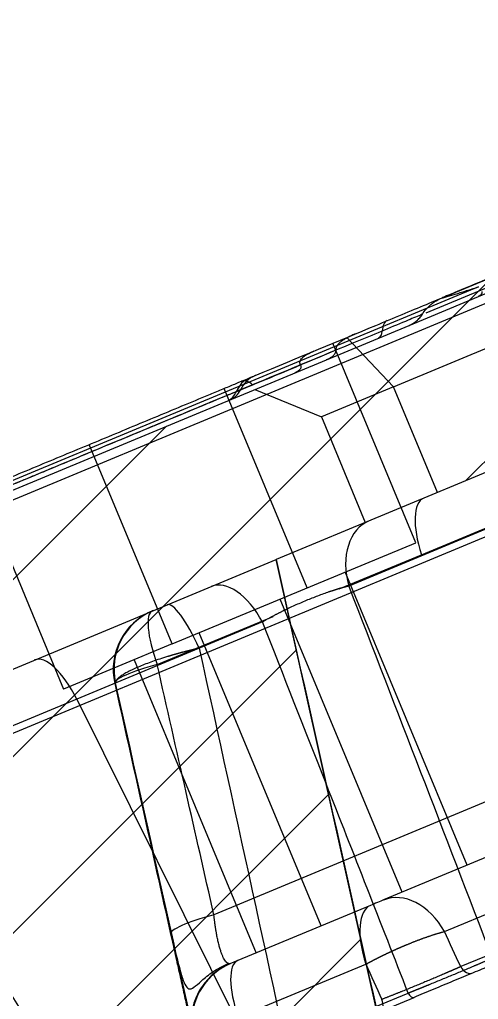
# Model space of a CAD drawing. Header units: millimetres. Extents: x 18 to 755, y 19 to 576.
# Drawn here: x 246.67 to 264.72, y 83.74 to 122.3 of the extents above; entities that cross this region are included whole.
import ezdxf

# ---------------------------------------------------------------- set-up
doc = ezdxf.new("R2010")
doc.units = ezdxf.units.MM
doc.layers.add('1', color=7, linetype='Continuous', true_color=0xffffff)

msp = doc.modelspace()

# ---------------------------------------------------------------- hatches: boundary and pattern name
at = {"layer": '1', "lineweight": -3}
h = msp.add_hatch(dxfattribs=at)
h.set_pattern_fill('ANSI31', scale=1.55, style=0)
edge = h.paths.add_edge_path(flags=0)
edge.add_line((123.581, 20.754), (119.659, 19.122))
edge.add_line((119.659, 19.122), (118.507, 21.892))
edge.add_line((118.507, 21.892), (111.247, 18.873))
edge.add_spline(control_points=[(111.247, 18.873), (110.93, 19.433), (110.613, 19.993), (110.297, 20.553)], knot_values=[0, 0, 0, 0, 1, 1, 1, 1], degree=3, periodic=0)
edge.add_spline(control_points=[(110.297, 20.553), (110.763, 21.685), (111.229, 22.818), (111.694, 23.95)], knot_values=[0, 0, 0, 0, 1, 1, 1, 1], degree=3, periodic=0)
edge.add_ellipse((358.348, 131.388), major_axis=(-2903.319, -1207.465), ratio=0.00143112, start_angle=0.954876, end_angle=0.989415)
edge.add_spline(control_points=[(120.306, 27.531), (120.582, 27.416), (120.858, 27.302), (121.417, 27.07), (121.701, 26.953), (122.165, 26.76), (122.347, 26.685), (122.528, 26.61)], knot_values=[0, 0, 0, 0, 0.372538, 0.372538, 0.755075, 0.755075, 1, 1, 1, 1], degree=3, periodic=0)
edge.add_spline(control_points=[(122.528, 26.61), (122.939, 24.772), (123.349, 22.934), (123.759, 21.096)], knot_values=[0, 0, 0, 0, 1, 1, 1, 1], degree=3, periodic=0)
edge.add_spline(control_points=[(123.759, 21.096), (123.763, 21.079), (123.765, 21.061), (123.767, 21.026), (123.766, 21.009), (123.761, 20.975), (123.758, 20.957), (123.747, 20.924), (123.741, 20.908), (123.724, 20.877), (123.715, 20.862), (123.694, 20.834), (123.682, 20.822), (123.663, 20.804), (123.656, 20.798), (123.642, 20.788), (123.635, 20.783), (123.613, 20.768), (123.598, 20.76), (123.581, 20.754)], knot_values=[0, 0, 0, 0, 0.125, 0.125, 0.25, 0.25, 0.375, 0.375, 0.5, 0.5, 0.625, 0.625, 0.75, 0.75, 0.8125, 0.8125, 0.875, 0.875, 1, 1, 1, 1], degree=3, periodic=0)
edge = h.paths.add_edge_path(flags=0)
edge.add_spline(control_points=[(300.574, 126.854), (300.649, 126.885), (300.802, 126.935), (300.96, 126.96), (301.061, 126.967), (301.082, 126.968), (301.122, 126.969), (301.142, 126.969), (301.203, 126.969), (301.243, 126.967), (301.362, 126.956), (301.442, 126.943), (301.52, 126.923)], knot_values=[0, 0, 0, 0, 0.25, 0.5, 0.5, 0.5625, 0.5625, 0.625, 0.625, 0.75, 0.75, 1, 1, 1, 1], degree=3, periodic=0)
edge.add_spline(control_points=[(301.52, 126.923), (301.572, 126.91), (301.625, 126.901), (301.705, 126.894), (301.731, 126.892), (301.772, 126.892), (301.785, 126.892), (301.812, 126.893), (301.826, 126.894), (301.893, 126.898), (301.946, 126.907), (302.024, 126.925), (302.049, 126.932), (302.1, 126.949), (302.126, 126.958), (302.151, 126.969)], knot_values=[0, 0, 0, 0, 0.25, 0.25, 0.375, 0.375, 0.4375, 0.4375, 0.5, 0.5, 0.75, 0.75, 0.875, 0.875, 1, 1, 1, 1], degree=3, periodic=0)
edge.add_line((302.151, 126.969), (314.312, 132.027))
edge.add_spline(control_points=[(314.312, 132.027), (314.325, 132.032), (314.337, 132.037), (314.362, 132.049), (314.398, 132.066), (314.433, 132.086), (314.501, 132.128), (314.544, 132.16), (314.605, 132.213), (314.625, 132.231), (314.662, 132.27), (314.68, 132.29), (314.731, 132.351), (314.762, 132.395), (314.79, 132.442)], knot_values=[0, 0, 0, 0, 0.0625, 0.0625, 0.125, 0.25, 0.25, 0.5, 0.5, 0.625, 0.625, 0.75, 0.75, 1, 1, 1, 1], degree=3, periodic=0)
edge.add_spline(control_points=[(314.79, 132.442), (314.831, 132.511), (314.877, 132.577), (314.954, 132.67), (314.994, 132.714), (315.038, 132.757), (315.067, 132.785), (315.082, 132.798), (315.158, 132.864), (315.223, 132.912), (315.325, 132.975), (315.377, 133.005), (315.432, 133.031), (315.468, 133.048), (315.487, 133.057), (315.505, 133.064)], knot_values=[0, 0, 0, 0, 0.25, 0.25, 0.375, 0.4375, 0.4375, 0.5, 0.5, 0.75, 0.75, 0.875, 0.9375, 0.9375, 1, 1, 1, 1], degree=3, periodic=0)
edge.add_line((315.505, 133.064), (355.591, 149.736))
edge.add_line((355.591, 149.736), (359.047, 141.426))
edge.add_spline(control_points=[(359.047, 141.426), (358.238, 139.465), (357.429, 137.504), (356.62, 135.543)], knot_values=[0, 0, 0, 0, 1, 1, 1, 1], degree=3, periodic=0)
edge.add_ellipse((358.348, 131.388), major_axis=(2903.319, 1207.465), ratio=0.00143112, start_angle=90, end_angle=158.464753)
edge.add_spline(control_points=[(346.091, 131.164), (345.823, 131.213), (345.554, 131.262), (345.084, 131.347), (344.883, 131.384), (344.488, 131.456), (344.293, 131.492), (344.099, 131.527)], knot_values=[0, 0, 0, 0, 0.404548, 0.404548, 0.707324, 0.707324, 1, 1, 1, 1], degree=3, periodic=0)
edge.add_spline(control_points=[(344.099, 131.527), (343.491, 132.478), (342.884, 133.428), (342.276, 134.379)], knot_values=[0, 0, 0, 0, 1, 1, 1, 1], degree=3, periodic=0)
edge.add_spline(control_points=[(342.276, 134.379), (342.197, 134.503), (342.108, 134.618), (341.961, 134.778), (341.91, 134.829), (341.83, 134.902), (341.802, 134.926), (341.746, 134.973), (341.717, 134.996), (341.572, 135.108), (341.45, 135.185), (341.257, 135.285), (341.191, 135.316), (341.09, 135.358), (341.056, 135.371), (340.987, 135.396), (340.953, 135.407), (340.778, 135.462), (340.637, 135.493), (340.421, 135.521), (340.349, 135.528), (340.24, 135.532), (340.203, 135.533), (340.13, 135.533), (340.093, 135.532), (339.911, 135.524), (339.767, 135.505), (339.555, 135.457), (339.485, 135.439), (339.381, 135.406), (339.346, 135.394), (339.277, 135.369), (339.243, 135.355), (339.209, 135.341)], knot_values=[0, 0, 0, 0, 0.125, 0.125, 0.1875, 0.1875, 0.21875, 0.21875, 0.25, 0.25, 0.375, 0.375, 0.4375, 0.4375, 0.46875, 0.46875, 0.5, 0.5, 0.625, 0.625, 0.6875, 0.6875, 0.71875, 0.71875, 0.75, 0.75, 0.875, 0.875, 0.9375, 0.9375, 0.96875, 0.96875, 1, 1, 1, 1], degree=3, periodic=0)
edge.add_line((339.209, 135.341), (256.764, 101.053))
edge.add_spline(control_points=[(256.764, 101.053), (258.459, 93.455), (260.155, 85.857), (261.851, 78.259)], knot_values=[0, 0, 0, 0, 1, 1, 1, 1], degree=3, periodic=0)
edge.add_line((261.851, 78.259), (252.617, 74.419))
edge.add_spline(control_points=[(252.617, 74.419), (248.643, 77.459), (244.669, 80.499), (240.694, 83.539)], knot_values=[0, 0, 0, 0, 1, 1, 1, 1], degree=3, periodic=0)
edge.add_line((240.694, 83.539), (226.859, 77.785))
edge.add_spline(control_points=[(226.859, 77.785), (226.212, 72.823), (225.566, 67.861), (224.92, 62.899)], knot_values=[0, 0, 0, 0, 1, 1, 1, 1], degree=3, periodic=0)
edge.add_line((224.92, 62.899), (215.686, 59.059))
edge.add_spline(control_points=[(215.686, 59.059), (211.494, 65.619), (207.301, 72.179), (203.109, 78.738)], knot_values=[0, 0, 0, 0, 1, 1, 1, 1], degree=3, periodic=0)
edge.add_line((203.109, 78.738), (120.663, 44.45))
edge.add_spline(control_points=[(120.663, 44.45), (120.646, 44.443), (120.629, 44.436), (120.596, 44.421), (120.546, 44.398), (120.497, 44.374), (120.4, 44.323), (120.338, 44.287), (120.155, 44.17), (120.039, 44.081), (119.823, 43.882), (119.725, 43.775), (119.593, 43.602), (119.552, 43.543), (119.493, 43.451), (119.465, 43.404), (119.438, 43.356), (119.421, 43.324), (119.412, 43.308), (119.336, 43.161), (119.281, 43.027), (119.216, 42.82), (119.197, 42.75), (119.174, 42.643), (119.167, 42.607), (119.154, 42.535), (119.149, 42.499), (119.125, 42.317), (119.119, 42.173), (119.132, 41.884), (119.151, 41.74), (119.183, 41.597)], knot_values=[0, 0, 0, 0, 0.015625, 0.015625, 0.03125, 0.0625, 0.0625, 0.125, 0.125, 0.25, 0.25, 0.375, 0.375, 0.4375, 0.4375, 0.46875, 0.484375, 0.484375, 0.5, 0.5, 0.625, 0.625, 0.6875, 0.6875, 0.71875, 0.71875, 0.75, 0.75, 0.875, 0.875, 1, 1, 1, 1], degree=3, periodic=0)
edge.add_spline(control_points=[(119.183, 41.597), (119.43, 40.492), (119.677, 39.387), (119.923, 38.282)], knot_values=[0, 0, 0, 0, 1, 1, 1, 1], degree=3, periodic=0)
edge.add_spline(control_points=[(119.923, 38.282), (119.768, 38.056), (119.613, 37.83), (119.343, 37.435), (119.227, 37.267), (119, 36.935), (118.888, 36.772), (118.776, 36.609)], knot_values=[0, 0, 0, 0, 0.405183, 0.405183, 0.707594, 0.707594, 1, 1, 1, 1], degree=3, periodic=0)
edge.add_ellipse((358.348, 131.388), major_axis=(-2903.319, -1207.465), ratio=0.00143112, start_angle=359.002567, end_angle=359.045124)
edge.add_spline(control_points=[(108.25, 32.23), (107.27, 32.636), (106.289, 33.042), (104.327, 33.853), (103.346, 34.259), (102.365, 34.664)], knot_values=[0, 0, 0, 0, 0.5, 0.5, 1, 1, 1, 1], degree=3, periodic=0)
edge.add_line((102.365, 34.664), (98.905, 42.982))
edge.add_line((98.905, 42.982), (138.991, 59.654))
edge.add_spline(control_points=[(138.991, 59.654), (139.066, 59.685), (139.219, 59.734), (139.378, 59.759), (139.54, 59.77), (139.62, 59.77), (139.78, 59.756), (139.859, 59.742), (139.937, 59.722)], knot_values=[0, 0, 0, 0, 0.25, 0.5, 0.5, 0.75, 0.75, 1, 1, 1, 1], degree=3, periodic=0)
edge.add_spline(control_points=[(139.937, 59.722), (139.99, 59.709), (140.042, 59.7), (140.149, 59.69), (140.202, 59.69), (140.31, 59.698), (140.416, 59.714), (140.518, 59.747), (140.568, 59.768)], knot_values=[0, 0, 0, 0, 0.25, 0.25, 0.5, 0.5, 0.75, 1, 1, 1, 1], degree=3, periodic=0)
edge.add_line((140.568, 59.768), (152.73, 64.826))
edge.add_spline(control_points=[(152.73, 64.826), (152.78, 64.847), (152.875, 64.896), (152.961, 64.959), (153.012, 65.004), (153.023, 65.013), (153.042, 65.031), (153.071, 65.06), (153.098, 65.089), (153.149, 65.151), (153.18, 65.195), (153.207, 65.241)], knot_values=[0, 0, 0, 0, 0.25, 0.5, 0.5, 0.5625, 0.5625, 0.625, 0.75, 0.75, 1, 1, 1, 1], degree=3, periodic=0)
edge.add_spline(control_points=[(153.207, 65.241), (153.248, 65.311), (153.294, 65.376), (153.371, 65.469), (153.412, 65.513), (153.455, 65.556), (153.484, 65.583), (153.499, 65.597), (153.576, 65.664), (153.64, 65.711), (153.776, 65.796), (153.848, 65.832), (153.923, 65.864)], knot_values=[0, 0, 0, 0, 0.25, 0.25, 0.375, 0.4375, 0.4375, 0.5, 0.5, 0.75, 0.75, 1, 1, 1, 1], degree=3, periodic=0)
edge.add_spline(control_points=[(153.923, 65.864), (166.396, 71.051), (178.87, 76.239), (191.343, 81.426)], knot_values=[0, 0, 0, 0, 1, 1, 1, 1], degree=3, periodic=0)
edge.add_spline(control_points=[(191.343, 81.426), (191.422, 81.459), (191.504, 81.486), (191.671, 81.528), (191.755, 81.543), (191.862, 81.553), (191.884, 81.555), (191.926, 81.558), (191.948, 81.558), (192.012, 81.56), (192.054, 81.559), (192.182, 81.552), (192.266, 81.541), (192.35, 81.523)], knot_values=[0, 0, 0, 0, 0.25, 0.25, 0.5, 0.5, 0.5625, 0.5625, 0.625, 0.625, 0.75, 0.75, 1, 1, 1, 1], degree=3, periodic=0)
edge.add_spline(control_points=[(192.35, 81.523), (192.407, 81.51), (192.464, 81.503), (192.579, 81.496), (192.637, 81.497), (192.752, 81.508), (192.809, 81.518), (192.922, 81.546), (192.977, 81.564), (193.031, 81.587)], knot_values=[0, 0, 0, 0, 0.25, 0.25, 0.5, 0.5, 0.75, 0.75, 1, 1, 1, 1], degree=3, periodic=0)
edge.add_line((193.031, 81.587), (209.632, 88.491))
edge.add_spline(control_points=[(209.632, 88.491), (209.683, 88.512), (209.732, 88.537), (209.826, 88.595), (209.871, 88.627), (209.934, 88.681), (209.954, 88.7), (209.993, 88.739), (210.011, 88.759), (210.064, 88.821), (210.096, 88.865), (210.125, 88.912)], knot_values=[0, 0, 0, 0, 0.25, 0.25, 0.5, 0.5, 0.625, 0.625, 0.75, 0.75, 1, 1, 1, 1], degree=3, periodic=0)
edge.add_spline(control_points=[(210.125, 88.912), (210.168, 88.983), (210.216, 89.05), (210.322, 89.174), (210.38, 89.233), (210.506, 89.34), (210.573, 89.389), (210.714, 89.476), (210.788, 89.513), (210.865, 89.545)], knot_values=[0, 0, 0, 0, 0.25, 0.25, 0.5, 0.5, 0.75, 0.75, 1, 1, 1, 1], degree=3, periodic=0)
edge.add_line((210.865, 89.545), (243.717, 103.208))
edge.add_spline(control_points=[(243.717, 103.208), (243.793, 103.24), (243.871, 103.265), (243.99, 103.294), (244.03, 103.302), (244.111, 103.315), (244.152, 103.32), (244.276, 103.331), (244.358, 103.331), (244.523, 103.318), (244.604, 103.305), (244.685, 103.286)], knot_values=[0, 0, 0, 0, 0.25, 0.25, 0.375, 0.375, 0.5, 0.5, 0.75, 0.75, 1, 1, 1, 1], degree=3, periodic=0)
edge.add_spline(control_points=[(244.685, 103.286), (244.738, 103.273), (244.793, 103.264), (244.902, 103.256), (244.957, 103.256), (245.067, 103.265), (245.121, 103.273), (245.227, 103.299), (245.279, 103.316), (245.329, 103.337)], knot_values=[0, 0, 0, 0, 0.25, 0.25, 0.5, 0.5, 0.75, 0.75, 1, 1, 1, 1], degree=3, periodic=0)
edge.add_line((245.329, 103.337), (261.996, 110.268))
edge.add_spline(control_points=[(261.996, 110.268), (262.049, 110.291), (262.1, 110.317), (262.174, 110.361), (262.198, 110.377), (262.245, 110.41), (262.268, 110.428), (262.335, 110.483), (262.376, 110.523), (262.453, 110.61), (262.488, 110.656), (262.519, 110.705)], knot_values=[0, 0, 0, 0, 0.25, 0.25, 0.375, 0.375, 0.5, 0.5, 0.75, 0.75, 1, 1, 1, 1], degree=3, periodic=0)
edge.add_spline(control_points=[(262.519, 110.705), (262.565, 110.778), (262.617, 110.846), (262.731, 110.974), (262.793, 111.033), (262.892, 111.115), (262.926, 111.141), (262.995, 111.19), (263.031, 111.213), (263.14, 111.279), (263.216, 111.318), (263.295, 111.35)], knot_values=[0, 0, 0, 0, 0.25, 0.25, 0.5, 0.5, 0.625, 0.625, 0.75, 0.75, 1, 1, 1, 1], degree=3, periodic=0)
edge.add_line((263.295, 111.35), (300.574, 126.854))
edge = h.paths.add_edge_path(flags=0)
edge.add_ellipse((358.348, 131.388), major_axis=(2903.319, 1207.465), ratio=0.00143112, start_angle=205.766732, end_angle=270)
edge.add_spline(control_points=[(360.076, 127.233), (360.215, 127.176), (360.353, 127.118), (361.483, 126.652), (362.475, 126.243), (363.467, 125.834)], knot_values=[0, 0, 0, 0, 0.122367, 0.122367, 1, 1, 1, 1], degree=3, periodic=0)
edge.add_spline(control_points=[(363.467, 125.834), (363.64, 125.218), (363.813, 124.601), (363.986, 123.985)], knot_values=[0, 0, 0, 0, 1, 1, 1, 1], degree=3, periodic=0)
edge.add_line((363.986, 123.985), (356.726, 120.966))
edge.add_line((356.726, 120.966), (357.878, 118.196))
edge.add_line((357.878, 118.196), (353.955, 116.564))
edge.add_spline(control_points=[(353.955, 116.564), (353.939, 116.558), (353.935, 116.557), (353.922, 116.553), (353.914, 116.55), (353.888, 116.545), (353.871, 116.542), (353.845, 116.541), (353.836, 116.541), (353.819, 116.542), (353.81, 116.543), (353.784, 116.546), (353.767, 116.55), (353.742, 116.558), (353.734, 116.561), (353.718, 116.567), (353.71, 116.571), (353.687, 116.583), (353.672, 116.592), (353.651, 116.608), (353.644, 116.614), (353.631, 116.626), (353.625, 116.632), (353.608, 116.651), (353.597, 116.665), (353.587, 116.68)], knot_values=[0, 0, 0, 0, 0.032258, 0.032258, 0.096774, 0.096774, 0.225806, 0.225806, 0.290323, 0.290323, 0.354839, 0.354839, 0.483871, 0.483871, 0.548387, 0.548387, 0.612903, 0.612903, 0.741935, 0.741935, 0.806452, 0.806452, 0.870968, 0.870968, 1, 1, 1, 1], degree=3, periodic=0)
edge.add_spline(control_points=[(353.587, 116.68), (352.576, 118.263), (351.564, 119.847), (350.552, 121.43)], knot_values=[0, 0, 0, 0, 1, 1, 1, 1], degree=3, periodic=0)
edge.add_spline(control_points=[(350.552, 121.43), (350.704, 121.8), (350.857, 122.171), (351.088, 122.73), (351.166, 122.919), (351.319, 123.29), (351.394, 123.471), (351.469, 123.653)], knot_values=[0, 0, 0, 0, 0.499921, 0.499921, 0.75496, 0.75496, 1, 1, 1, 1], degree=3, periodic=0)

# ---------------------------------------------------------------- linework, layer by layer
at = {"layer": '1', "color": 7, "lineweight": -3}
for p, q in [((339.209, 135.341), (256.764, 101.053)), ((263.295, 111.35), (300.574, 126.854)), ((262.668, 110.765), (289.243, 121.817)), ((273.12, 114.5), (231.793, 97.313)), ((261.994, 110.268), (266.133, 111.989)), ((264.724, 111.781), (240.293, 101.62)), ((262.519, 110.706), (262.519, 110.705)), ((261.389, 107.85), (267.778, 110.507)), ((245.329, 103.337), (261.996, 110.268)), ((262.257, 101.713), (258.993, 109.561)), ((261.389, 107.85), (259.543, 109.79)), ((280.12, 108.231), (233.215, 88.724)), ((257.991, 99.939), (254.727, 107.787)), ((255.493, 107.781), (255.84, 107.925)), ((255.93, 107.746), (258.545, 106.667)), ((261.389, 107.85), (258.545, 106.667)), ((263.117, 103.695), (261.389, 107.85)), ((258.545, 106.667), (260.273, 102.512)), ((252.673, 97.727), (249.409, 105.575)), ((262.485, 101.241), (272.322, 105.332)), ((270.304, 104.447), (259.621, 100.004)), ((245.143, 103.801), (248.407, 95.953)), ((252.673, 97.727), (262.257, 101.713)), ((240.238, 94.18), (256.764, 101.053)), ((261.852, 78.259), (256.764, 101.053)), ((259.243, 99.893), (262.485, 101.241)), ((264.287, 89.019), (259.487, 100.561)), ((261.727, 87.955), (256.927, 99.496)), ((252.088, 96.917), (256.644, 98.812)), ((256.227, 98.592), (248.922, 95.554)), ((258.536, 86.628), (253.736, 98.169)), ((252.673, 97.727), (248.407, 95.953)), ((251.177, 97.105), (255.977, 85.563)), ((276.25, 96.186), (254.319, 87.065)), ((248.922, 95.554), (241.068, 92.288)), ((248.922, 95.554), (255.926, 81.478)), ((275.467, 93.669), (260.994, 87.65)), ((263.392, 86.41), (277.866, 92.429)), ((276.858, 90.363), (264.027, 85.027)), ((260.478, 87.435), (255.255, 85.263)), ((255.278, 83.035), (260.298, 85.123)), ((260.691, 83.46), (261.96, 83.988)), ((260.746, 83.214), (262.193, 83.816))]:
    msp.add_line(p, q, dxfattribs=at)
msp.add_arc((162.711, 251.538), 136.863, 270, 90, dxfattribs=at)
for centre, major_axis, ratio, start_param, end_param in [((261.716, 109.069), (-0.576, 1.385), 0.384005, 0, 0.643501), ((260.416, 110.694), (-0.384, 0.923), 0.384005, 3.141593, 3.785094), ((256.283, 106.81), (0.576, -1.385), 0.746694, 3.141593, 3.785094), ((256.514, 106.906), (0.576, -1.385), 0.832365, 3.141593, 3.785094), ((255.982, 106.684), (0.576, -1.385), 0.384005, 2.498092, 3.141593), ((254.481, 108.226), (-0.384, 0.923), 0.746694, 3.141593, 3.785094), ((254.593, 108.273), (-0.384, 0.923), 0.832365, 3.141593, 3.785094), ((263.538, 101.163), (0.96, -2.308), 0.384005, 3.141593, 4.520403), ((261.393, 100.271), (-0.96, 2.308), 0.706083, 0, 1.396263), ((255.17, 97.683), (-0.96, 2.308), 0.538206, 4.886922, 6.283185), ((253.44, 96.963), (-0.96, 2.308), 0.206304, 4.886922, 6.283185), ((252.856, 96.72), (0.96, -2.308), 0.999999, 3.141593, 4.537856), ((252.891, 96.735), (0.96, -2.308), 0.999999, 3.141593, 4.537856), ((252.856, 96.72), (0.96, -2.308), 0.258343, 3.141593, 4.520403), ((248.216, 94.79), (0.96, -2.308), 0.384005, 1.745329, 3.141593), ((252.856, 96.72), (2.44, 0.544), 0.149938, 1.857621, 3.143034), ((261.954, 85.341), (0.96, -2.308), 0.706106, 1.745329, 3.141593), ((261.438, 85.127), (0.96, -2.308), 0.42797, 3.141593, 4.537856), ((255.056, 86.854), (2.44, 0.544), 0.151806, 1.843588, 3.143035), ((256.215, 82.955), (0.96, -2.308), 0.339151, 3.141593, 4.537856), ((255.915, 82.83), (0.96, -2.308), 0.999999, 3.141593, 4.537856), ((255.944, 82.842), (0.96, -2.308), 0.999999, 3.141593, 4.336009), ((264.315, 85.24), (-0.192, 0.462), 0.706106, 1.745329, 3.141593), ((260.697, 83.736), (-0.192, 0.462), 0.430635, 3.141593, 4.537856), ((262.078, 84.093), (-0.115, 0.277), 0.504858, 1.745329, 3.141593)]:
    msp.add_ellipse(centre, major_axis=major_axis, ratio=ratio, start_param=start_param, end_param=end_param, dxfattribs=at)
for points, knots in [([(255.938, 108.291), (257.667, 109.01), (259.265, 109.674), (261.398, 110.561), (262.064, 110.839), (262.984, 111.221), (263.277, 111.343), (263.83, 111.573), (264.09, 111.681), (264.817, 111.983), (265.231, 112.155), (265.886, 112.428), (266.129, 112.529), (266.327, 112.612), (266.366, 112.627), (266.38, 112.633), (266.356, 112.624), (266.241, 112.576), (266.149, 112.538), (265.894, 112.431), (265.73, 112.363), (265.129, 112.113), (264.584, 111.886), (263.709, 111.523), (263.524, 111.446), (263.319, 111.361), (263.307, 111.356), (263.295, 111.351)], [0, 0, 0, 0, 0.215857, 0.215857, 0.323786, 0.323786, 0.37775, 0.37775, 0.431714, 0.431714, 0.539643, 0.539643, 0.647571, 0.647571, 0.701535, 0.701535, 0.7555, 0.7555, 0.809464, 0.809464, 0.863428, 0.863428, 0.971357, 0.971357, 0.998339, 0.998339, 1, 1, 1, 1]), ([(263.339, 111.369), (263.335, 111.367), (263.332, 111.366), (263.327, 111.364), (263.324, 111.363), (263.32, 111.361), (263.319, 111.36), (263.315, 111.358), (263.314, 111.358), (263.311, 111.356), (263.309, 111.355), (263.306, 111.354), (263.305, 111.353), (263.303, 111.352), (263.302, 111.351), (263.302, 111.35), (263.302, 111.35), (263.304, 111.349), (263.306, 111.349), (263.312, 111.35), (263.316, 111.351), (263.328, 111.353), (263.337, 111.355), (263.358, 111.361), (263.369, 111.364), (263.405, 111.373), (263.431, 111.381), (263.484, 111.396), (263.512, 111.404), (263.599, 111.43), (263.659, 111.448), (263.783, 111.486), (263.847, 111.506), (263.976, 111.546), (264.042, 111.566), (264.175, 111.608), (264.242, 111.629), (264.446, 111.693), (264.584, 111.736), (264.724, 111.781)], [0, 0, 0, 0, 0.001953, 0.001953, 0.003906, 0.003906, 0.005859, 0.005859, 0.007812, 0.007812, 0.011719, 0.011719, 0.015625, 0.015625, 0.023438, 0.023438, 0.03125, 0.03125, 0.046875, 0.046875, 0.0625, 0.0625, 0.09375, 0.09375, 0.125, 0.125, 0.1875, 0.1875, 0.25, 0.25, 0.375, 0.375, 0.5, 0.5, 0.625, 0.625, 0.75, 0.75, 1, 1, 1, 1]), ([(264.861, 111.604), (264.865, 111.59), (264.866, 111.574), (264.863, 111.55), (264.861, 111.541), (264.856, 111.524), (264.852, 111.515), (264.842, 111.497), (264.836, 111.487), (264.825, 111.473), (264.821, 111.469), (264.812, 111.459), (264.807, 111.455), (264.791, 111.441), (264.779, 111.432), (264.758, 111.42), (264.751, 111.416), (264.735, 111.408), (264.727, 111.405), (264.719, 111.401)], [0, 0, 0, 0, 0.25, 0.25, 0.375, 0.375, 0.5, 0.5, 0.625, 0.625, 0.6875, 0.6875, 0.75, 0.75, 0.875, 0.875, 0.9375, 0.9375, 1, 1, 1, 1]), ([(262.519, 110.706), (262.565, 110.778), (262.617, 110.846), (262.731, 110.974), (262.793, 111.033), (262.892, 111.115), (262.926, 111.141), (262.995, 111.19), (263.031, 111.213), (263.14, 111.279), (263.216, 111.318), (263.295, 111.35)], [0, 0, 0, 0, 0.25, 0.25, 0.5, 0.5, 0.625, 0.625, 0.75, 0.75, 1, 1, 1, 1]), ([(262.516, 110.702), (262.338, 110.628), (262.155, 110.551), (261.364, 110.222), (260.709, 109.95), (258.617, 109.08), (257.052, 108.429), (255.361, 107.726)], [0, 0, 0, 0, 0.094271, 0.094271, 0.396181, 0.396181, 1, 1, 1, 1]), ([(261.996, 110.268), (262.049, 110.291), (262.1, 110.317), (262.174, 110.361), (262.198, 110.377), (262.245, 110.41), (262.268, 110.428), (262.335, 110.483), (262.376, 110.523), (262.453, 110.61), (262.488, 110.656), (262.519, 110.705)], [0, 0, 0, 0, 0.25, 0.25, 0.375, 0.375, 0.5, 0.5, 0.75, 0.75, 1, 1, 1, 1]), ([(259.891, 109.935), (259.843, 109.915), (259.796, 109.894), (259.703, 109.852), (259.658, 109.831), (259.569, 109.786), (259.526, 109.763), (259.464, 109.727), (259.444, 109.715), (259.404, 109.689), (259.385, 109.677), (259.329, 109.637), (259.294, 109.61), (259.247, 109.566), (259.232, 109.552), (259.205, 109.522), (259.192, 109.506), (259.158, 109.459), (259.141, 109.426), (259.127, 109.384), (259.125, 109.375), (259.121, 109.358), (259.117, 109.332), (259.117, 109.306), (259.119, 109.289)], [0, 0, 0, 0, 0.125, 0.125, 0.25, 0.25, 0.375, 0.375, 0.4375, 0.4375, 0.5, 0.5, 0.625, 0.625, 0.6875, 0.6875, 0.75, 0.75, 0.875, 0.875, 0.90625, 0.90625, 0.9375, 1, 1, 1, 1]), ([(259.119, 109.289), (256.011, 107.996), (252.891, 106.699), (246.63, 104.095), (243.49, 102.789), (240.342, 101.48)], [0, 0, 0, 0, 0.5, 0.5, 1, 1, 1, 1]), ([(257.726, 108.71), (257.712, 108.739), (257.705, 108.768), (257.704, 108.811), (257.705, 108.825), (257.709, 108.846), (257.711, 108.853), (257.715, 108.867), (257.717, 108.874), (257.731, 108.907), (257.747, 108.933), (257.773, 108.963), (257.779, 108.97), (257.79, 108.982), (257.807, 108.999), (257.827, 109.016), (257.868, 109.05), (257.898, 109.071), (257.946, 109.102), (257.963, 109.112), (257.997, 109.132), (258.015, 109.141), (258.07, 109.17), (258.107, 109.189), (258.185, 109.225), (258.226, 109.242), (258.267, 109.259)], [0, 0, 0, 0, 0.125, 0.125, 0.1875, 0.1875, 0.21875, 0.21875, 0.25, 0.25, 0.375, 0.375, 0.40625, 0.40625, 0.4375, 0.5, 0.5, 0.625, 0.625, 0.6875, 0.6875, 0.75, 0.75, 0.875, 0.875, 1, 1, 1, 1]), ([(258.749, 108.918), (258.798, 108.939), (258.845, 108.961), (258.9, 108.993), (258.911, 108.999), (258.932, 109.013), (258.942, 109.02), (258.972, 109.041), (258.99, 109.055), (259.025, 109.086), (259.041, 109.102), (259.063, 109.127), (259.069, 109.135), (259.082, 109.153), (259.088, 109.162), (259.103, 109.19), (259.11, 109.209), (259.117, 109.238), (259.119, 109.248), (259.12, 109.268), (259.12, 109.279), (259.119, 109.289)], [0, 0, 0, 0, 0.25, 0.25, 0.3125, 0.3125, 0.375, 0.375, 0.5, 0.5, 0.625, 0.625, 0.6875, 0.6875, 0.75, 0.75, 0.875, 0.875, 0.9375, 0.9375, 1, 1, 1, 1]), ([(257.726, 108.71), (257.735, 108.692), (257.74, 108.675), (257.743, 108.65), (257.743, 108.642), (257.742, 108.626), (257.741, 108.618), (257.736, 108.594), (257.73, 108.579), (257.715, 108.551), (257.705, 108.537), (257.688, 108.518), (257.682, 108.512), (257.67, 108.5), (257.663, 108.494), (257.642, 108.476), (257.627, 108.466), (257.58, 108.435), (257.544, 108.417), (257.506, 108.401)], [0, 0, 0, 0, 0.125, 0.125, 0.1875, 0.1875, 0.25, 0.25, 0.375, 0.375, 0.5, 0.5, 0.5625, 0.5625, 0.625, 0.625, 0.75, 0.75, 1, 1, 1, 1]), ([(243.773, 103.231), (244.239, 103.425), (244.711, 103.622), (245.893, 104.113), (246.611, 104.412), (248.053, 105.011), (248.777, 105.312), (250.231, 105.917), (250.962, 106.221), (252.066, 106.68), (252.431, 106.832), (253.152, 107.132), (253.507, 107.28), (254.029, 107.497), (254.202, 107.569), (254.537, 107.708), (254.699, 107.775), (255.011, 107.905), (255.161, 107.968), (255.447, 108.086), (255.583, 108.143), (255.707, 108.195)], [0, 0, 0, 0, 0.118865, 0.118865, 0.295092, 0.295092, 0.471319, 0.471319, 0.647546, 0.647546, 0.73566, 0.73566, 0.823773, 0.823773, 0.86783, 0.86783, 0.911887, 0.911887, 0.955943, 0.955943, 1, 1, 1, 1]), ([(255.707, 108.195), (255.754, 108.214), (255.798, 108.233), (255.874, 108.264), (255.907, 108.278), (255.938, 108.291)], [0, 0, 0, 0, 0.557102, 0.557102, 1, 1, 1, 1]), ([(255.202, 107.66), (255.07, 107.605), (254.922, 107.543), (254.62, 107.417), (254.463, 107.352), (254.145, 107.22), (253.981, 107.152), (253.655, 107.016), (253.491, 106.948), (253.001, 106.744), (252.673, 106.608), (252.263, 106.437), (252.181, 106.403), (252.018, 106.336), (251.774, 106.234), (251.532, 106.134), (250.729, 105.799), (250.097, 105.536), (248.84, 105.013), (248.216, 104.754), (247.439, 104.431), (247.284, 104.366), (246.974, 104.238), (246.511, 104.045), (246.052, 103.854), (245.596, 103.665), (245.445, 103.602), (245.143, 103.476), (244.938, 103.391), (244.733, 103.306), (244.678, 103.283)], [0, 0, 0, 0, 0.04471, 0.04471, 0.089419, 0.089419, 0.134129, 0.134129, 0.178839, 0.178839, 0.268258, 0.268258, 0.290613, 0.290613, 0.312968, 0.357678, 0.357678, 0.536517, 0.536517, 0.715356, 0.715356, 0.760065, 0.760065, 0.804775, 0.894194, 0.894194, 0.938904, 0.938904, 0.983614, 1, 1, 1, 1]), ([(259.621, 100.004), (259.615, 100.002), (259.603, 100), (259.585, 99.995), (259.567, 99.99), (259.548, 99.986), (259.529, 99.981), (259.511, 99.976), (259.492, 99.971), (259.473, 99.966), (259.454, 99.961), (259.435, 99.956), (259.416, 99.951), (259.397, 99.946), (259.378, 99.94), (259.359, 99.935), (259.339, 99.929), (259.32, 99.924), (259.3, 99.918), (259.281, 99.913), (259.261, 99.907), (259.242, 99.901), (259.222, 99.895), (259.202, 99.889), (259.183, 99.883), (259.163, 99.877), (259.143, 99.871), (259.123, 99.865), (259.104, 99.859), (259.084, 99.853), (259.064, 99.847), (259.044, 99.84), (259.024, 99.834), (259.004, 99.828), (258.985, 99.821), (258.965, 99.815), (258.945, 99.808), (258.925, 99.802), (258.905, 99.795), (258.885, 99.788), (258.865, 99.782), (258.78, 99.753), (258.627, 99.699), (258.402, 99.616), (258.175, 99.528), (257.947, 99.435), (257.718, 99.338), (257.489, 99.236), (257.314, 99.156), (257.217, 99.11), (257.195, 99.099)], [0, 0, 0, 0, 0.009393, 0.018765, 0.028115, 0.037443, 0.046748, 0.05603, 0.065289, 0.074523, 0.083733, 0.092917, 0.102076, 0.111209, 0.120315, 0.129395, 0.138447, 0.147471, 0.156467, 0.165434, 0.174372, 0.18328, 0.192158, 0.201005, 0.209822, 0.218607, 0.22736, 0.236081, 0.244769, 0.253425, 0.262047, 0.270635, 0.279189, 0.287708, 0.296193, 0.304642, 0.313056, 0.321433, 0.329774, 0.338079, 0.346346, 0.354576, 0.444347, 0.533492, 0.621772, 0.708962, 0.796206, 0.884526, 0.973694, 1, 1, 1, 1]), ([(257.195, 99.099), (257.141, 99.074), (257.074, 99.041), (256.993, 99.001), (256.95, 98.98), (256.907, 98.958), (256.864, 98.937), (256.821, 98.915), (256.777, 98.892), (256.734, 98.87), (256.691, 98.848), (256.648, 98.825), (256.605, 98.802), (256.562, 98.779), (256.519, 98.756), (256.477, 98.733), (256.434, 98.71), (256.392, 98.686), (256.35, 98.663), (256.309, 98.639), (256.268, 98.616), (256.241, 98.6), (256.227, 98.592)], [0, 0, 0, 0, 0.151854, 0.193413, 0.235363, 0.277697, 0.320407, 0.363485, 0.406922, 0.450709, 0.494838, 0.539299, 0.584083, 0.62918, 0.67458, 0.720274, 0.76625, 0.812498, 0.859008, 0.905769, 0.95277, 1, 1, 1, 1]), ([(253.742, 97.559), (253.733, 97.557), (253.716, 97.553), (253.69, 97.547), (253.664, 97.541), (253.638, 97.535), (253.612, 97.529), (253.586, 97.523), (253.56, 97.517), (253.534, 97.511), (253.508, 97.505), (253.482, 97.499), (253.456, 97.493), (253.431, 97.486), (253.405, 97.48), (253.38, 97.474), (253.354, 97.468), (253.329, 97.461), (253.304, 97.455), (253.279, 97.449), (253.254, 97.442), (253.229, 97.436), (253.204, 97.43), (253.179, 97.423), (253.155, 97.417), (253.13, 97.411), (253.106, 97.404), (253.082, 97.398), (253.058, 97.391), (253.034, 97.385), (253.01, 97.379), (252.987, 97.372), (252.963, 97.366), (252.94, 97.359), (252.916, 97.353), (252.893, 97.347), (252.871, 97.34), (252.848, 97.334), (252.825, 97.328), (252.803, 97.321), (252.781, 97.315), (252.759, 97.309), (252.737, 97.302), (252.715, 97.296), (252.694, 97.29), (252.672, 97.284), (252.651, 97.277), (252.63, 97.271), (252.609, 97.265), (252.589, 97.259), (252.568, 97.253), (252.548, 97.247), (252.528, 97.241), (252.508, 97.235), (252.393, 97.2), (252.186, 97.134), (251.901, 97.037), (251.637, 96.94), (251.396, 96.843), (251.177, 96.748), (250.981, 96.654), (250.811, 96.562), (250.711, 96.499), (250.66, 96.463), (250.644, 96.452), (250.629, 96.441), (250.614, 96.43), (250.6, 96.418), (250.586, 96.407), (250.572, 96.395), (250.559, 96.384), (250.547, 96.373), (250.535, 96.361), (250.524, 96.35), (250.513, 96.338), (250.503, 96.327), (250.494, 96.316), (250.486, 96.305), (250.478, 96.294), (250.472, 96.283), (250.466, 96.272), (250.461, 96.261), (250.457, 96.25), (250.453, 96.24), (250.451, 96.23), (250.45, 96.219), (250.449, 96.21), (250.45, 96.2), (250.451, 96.193), (250.451, 96.19)], [0, 0, 0, 0, 0.005214, 0.010417, 0.015608, 0.020787, 0.025954, 0.031108, 0.036248, 0.041374, 0.046486, 0.051583, 0.056664, 0.06173, 0.066779, 0.071811, 0.076826, 0.081824, 0.086803, 0.091764, 0.096705, 0.101628, 0.10653, 0.111412, 0.116273, 0.121113, 0.125932, 0.130728, 0.135502, 0.140253, 0.144981, 0.149686, 0.154366, 0.159022, 0.163653, 0.168259, 0.17284, 0.177394, 0.181923, 0.186425, 0.1909, 0.195347, 0.199767, 0.204159, 0.208523, 0.212858, 0.217165, 0.221442, 0.225689, 0.229907, 0.234095, 0.238252, 0.242379, 0.246475, 0.250539, 0.313975, 0.377045, 0.439327, 0.500425, 0.561427, 0.623616, 0.6866, 0.749954, 0.758257, 0.766687, 0.775244, 0.783923, 0.792724, 0.801643, 0.810677, 0.819824, 0.829081, 0.838444, 0.847912, 0.857479, 0.867144, 0.876903, 0.886752, 0.896688, 0.906707, 0.916806, 0.92698, 0.937227, 0.947541, 0.957921, 0.96836, 0.978856, 0.989404, 1, 1, 1, 1]), ([(254.319, 87.065), (253.955, 88.671), (253.591, 90.278), (252.847, 93.562), (252.467, 95.239), (252.088, 96.917)], [0, 0, 0, 0, 0.489211, 0.489211, 1, 1, 1, 1]), ([(260.994, 87.65), (260.927, 87.622), (260.841, 87.586), (260.658, 87.51), (260.563, 87.47), (260.478, 87.435)], [0, 0, 0, 0, 0.5, 0.5, 1, 1, 1, 1]), ([(254.984, 85.15), (254.982, 85.15), (254.979, 85.148), (254.973, 85.146), (254.968, 85.145), (254.962, 85.143), (254.957, 85.142), (254.951, 85.141), (254.946, 85.14), (254.94, 85.14), (254.935, 85.14), (254.929, 85.14), (254.924, 85.14), (254.919, 85.141), (254.913, 85.142), (254.908, 85.143), (254.902, 85.144), (254.897, 85.145), (254.891, 85.147), (254.886, 85.149), (254.881, 85.151), (254.875, 85.154), (254.87, 85.156), (254.865, 85.159), (254.859, 85.162), (254.854, 85.165), (254.849, 85.169), (254.843, 85.173), (254.838, 85.177), (254.833, 85.181), (254.828, 85.185), (254.822, 85.19), (254.817, 85.194), (254.812, 85.199), (254.807, 85.205), (254.802, 85.21), (254.782, 85.232), (254.747, 85.277), (254.699, 85.36), (254.652, 85.461), (254.607, 85.58), (254.562, 85.717), (254.519, 85.873), (254.478, 86.044), (254.45, 86.179), (254.432, 86.269), (254.425, 86.309), (254.418, 86.35), (254.411, 86.391), (254.404, 86.433), (254.397, 86.475), (254.39, 86.517), (254.383, 86.56), (254.377, 86.604), (254.37, 86.648), (254.364, 86.693), (254.358, 86.738), (254.352, 86.783), (254.346, 86.829), (254.34, 86.876), (254.335, 86.922), (254.329, 86.969), (254.324, 87.017), (254.321, 87.049), (254.319, 87.065)], [0, 0, 0, 0, 0.00762, 0.015212, 0.022776, 0.030311, 0.037819, 0.045298, 0.052749, 0.060172, 0.067567, 0.074934, 0.082274, 0.089586, 0.096871, 0.104128, 0.111357, 0.11856, 0.125735, 0.132883, 0.140004, 0.147097, 0.154165, 0.161205, 0.168219, 0.175206, 0.182166, 0.189101, 0.196009, 0.202891, 0.209746, 0.216576, 0.22338, 0.230159, 0.236911, 0.243638, 0.25034, 0.314681, 0.377684, 0.439471, 0.500174, 0.562885, 0.625302, 0.687599, 0.749954, 0.762753, 0.775584, 0.788448, 0.801347, 0.814283, 0.827256, 0.840268, 0.853322, 0.866417, 0.879556, 0.89274, 0.90597, 0.919249, 0.932576, 0.945955, 0.959385, 0.972868, 0.986406, 1, 1, 1, 1]), ([(260.298, 85.123), (260.306, 85.127), (260.321, 85.135), (260.344, 85.148), (260.366, 85.16), (260.389, 85.173), (260.413, 85.185), (260.436, 85.198), (260.459, 85.21), (260.482, 85.222), (260.506, 85.235), (260.529, 85.247), (260.553, 85.26), (260.577, 85.272), (260.601, 85.285), (260.624, 85.297), (260.648, 85.309), (260.672, 85.322), (260.697, 85.334), (260.721, 85.346), (260.745, 85.359), (260.769, 85.371), (260.794, 85.383), (260.818, 85.396), (260.843, 85.408), (260.867, 85.42), (260.892, 85.432), (260.916, 85.444), (260.941, 85.456), (260.965, 85.468), (260.99, 85.48), (261.015, 85.492), (261.039, 85.504), (261.064, 85.516), (261.089, 85.528), (261.114, 85.54), (261.138, 85.551), (261.163, 85.563), (261.188, 85.575), (261.213, 85.586), (261.237, 85.598), (261.262, 85.609), (261.287, 85.621), (261.311, 85.632), (261.336, 85.643), (261.361, 85.655), (261.385, 85.666), (261.41, 85.677), (261.434, 85.688), (261.459, 85.699), (261.483, 85.71), (261.508, 85.721), (261.532, 85.732), (261.556, 85.742), (261.58, 85.753), (261.604, 85.764), (261.629, 85.774), (261.653, 85.785), (261.677, 85.795), (261.7, 85.805), (261.724, 85.815), (261.748, 85.826), (261.772, 85.836), (261.795, 85.846), (261.819, 85.856), (261.842, 85.865), (261.866, 85.875), (261.896, 85.888), (261.933, 85.903), (261.977, 85.921), (262.021, 85.939), (262.066, 85.957), (262.11, 85.975), (262.155, 85.993), (262.2, 86.011), (262.244, 86.028), (262.289, 86.045), (262.334, 86.063), (262.379, 86.08), (262.424, 86.096), (262.469, 86.113), (262.513, 86.129), (262.558, 86.146), (262.602, 86.162), (262.647, 86.177), (262.691, 86.193), (262.735, 86.208), (262.779, 86.223), (262.822, 86.238), (262.865, 86.252), (262.908, 86.266), (262.951, 86.28), (262.993, 86.294), (263.035, 86.307), (263.077, 86.32), (263.118, 86.332), (263.158, 86.344), (263.199, 86.356), (263.238, 86.368), (263.278, 86.379), (263.316, 86.389), (263.354, 86.4), (263.38, 86.406), (263.392, 86.41)], [0, 0, 0, 0, 0.007804, 0.01561, 0.023416, 0.031224, 0.039031, 0.046838, 0.054645, 0.062451, 0.070255, 0.078057, 0.085857, 0.093654, 0.101448, 0.109238, 0.117024, 0.124806, 0.132583, 0.140354, 0.148119, 0.155879, 0.163631, 0.171377, 0.179115, 0.186845, 0.194567, 0.202281, 0.209985, 0.217679, 0.225364, 0.233038, 0.240702, 0.248354, 0.255995, 0.263623, 0.27124, 0.278844, 0.286434, 0.294011, 0.301575, 0.309124, 0.316658, 0.324177, 0.331681, 0.33917, 0.346642, 0.354098, 0.361537, 0.368959, 0.376363, 0.38375, 0.391118, 0.398468, 0.4058, 0.413112, 0.420405, 0.427678, 0.434931, 0.442164, 0.449376, 0.456567, 0.463737, 0.470886, 0.478012, 0.485117, 0.4922, 0.49926, 0.512629, 0.526078, 0.539605, 0.553208, 0.566886, 0.580635, 0.594455, 0.608343, 0.622297, 0.636314, 0.650393, 0.664531, 0.678726, 0.692974, 0.707275, 0.721624, 0.736021, 0.750461, 0.764943, 0.779463, 0.79402, 0.808609, 0.823229, 0.837877, 0.852549, 0.867243, 0.881957, 0.896686, 0.911429, 0.926182, 0.940942, 0.955707, 0.970474, 0.985239, 1, 1, 1, 1]), ([(252.616, 86.31), (252.679, 86.028), (252.74, 85.754), (252.858, 85.221), (252.916, 84.961), (253.027, 84.466), (253.078, 84.234), (253.174, 83.801), (253.219, 83.598), (253.3, 83.235), (253.335, 83.075), (253.396, 82.796), (253.423, 82.677), (253.464, 82.488), (253.479, 82.417), (253.5, 82.322), (253.505, 82.298), (253.504, 82.297)], [0, 0, 0, 0, 0.125, 0.125, 0.25, 0.25, 0.375, 0.375, 0.5, 0.5, 0.625, 0.625, 0.75, 0.75, 0.875, 0.875, 1, 1, 1, 1]), ([(252.632, 86.374), (252.702, 86.054), (252.832, 85.49), (253.012, 84.775), (253.167, 84.312), (253.321, 84.112), (253.518, 84.184), (253.817, 84.461), (254.27, 84.845), (254.662, 85.049), (254.887, 85.149)], [0, 0, 0, 0, 0.154785, 0.29657, 0.424347, 0.541593, 0.651964, 0.762778, 0.878478, 1, 1, 1, 1]), ([(255.255, 85.263), (255.167, 85.226), (255.09, 85.194), (254.983, 85.15), (254.955, 85.138), (254.955, 85.138)], [0, 0, 0, 0, 0.5, 0.5, 1, 1, 1, 1]), ([(261.96, 83.988), (261.967, 83.991), (261.981, 83.996), (262.001, 84.004), (262.021, 84.012), (262.042, 84.021), (262.063, 84.029), (262.083, 84.037), (262.104, 84.045), (262.125, 84.054), (262.146, 84.062), (262.166, 84.07), (262.187, 84.079), (262.208, 84.087), (262.229, 84.095), (262.25, 84.104), (262.271, 84.112), (262.292, 84.121), (262.313, 84.129), (262.334, 84.138), (262.355, 84.146), (262.376, 84.155), (262.398, 84.163), (262.419, 84.172), (262.44, 84.18), (262.461, 84.189), (262.482, 84.197), (262.503, 84.206), (262.524, 84.214), (262.545, 84.223), (262.566, 84.231), (262.587, 84.24), (262.608, 84.248), (262.629, 84.257), (262.65, 84.265), (262.671, 84.274), (262.692, 84.282), (262.712, 84.291), (262.733, 84.299), (262.754, 84.308), (262.775, 84.316), (262.862, 84.352), (263.018, 84.415), (263.242, 84.508), (263.465, 84.6), (263.686, 84.691), (263.905, 84.782), (264.12, 84.873), (264.333, 84.962), (264.483, 85.026), (264.577, 85.066), (264.617, 85.083), (264.657, 85.1), (264.696, 85.117), (264.736, 85.134), (264.775, 85.151), (264.815, 85.167), (264.854, 85.184), (264.893, 85.201), (264.931, 85.218), (264.97, 85.234), (265.008, 85.251), (265.046, 85.267), (265.083, 85.283), (265.12, 85.299), (265.157, 85.315), (265.193, 85.331), (265.228, 85.346), (265.252, 85.357), (265.264, 85.362)], [0, 0, 0, 0, 0.006529, 0.013047, 0.019555, 0.026051, 0.032536, 0.039009, 0.045469, 0.051917, 0.058352, 0.064774, 0.071182, 0.077576, 0.083955, 0.09032, 0.09667, 0.103004, 0.109323, 0.115626, 0.121912, 0.128181, 0.134434, 0.140669, 0.146886, 0.153086, 0.159267, 0.165429, 0.171573, 0.177697, 0.183801, 0.189886, 0.195951, 0.201995, 0.208019, 0.214022, 0.220003, 0.225963, 0.231901, 0.237817, 0.243711, 0.249582, 0.312525, 0.375222, 0.437468, 0.499068, 0.560676, 0.622939, 0.685659, 0.748632, 0.7611, 0.773669, 0.786336, 0.799098, 0.811953, 0.824897, 0.837929, 0.851045, 0.864243, 0.877519, 0.89087, 0.904293, 0.917785, 0.931343, 0.944963, 0.958642, 0.972377, 0.986164, 1, 1, 1, 1]), ([(264.027, 85.027), (264.022, 85.024), (264.01, 85.019), (263.992, 85.011), (263.975, 85.003), (263.957, 84.995), (263.939, 84.987), (263.921, 84.979), (263.903, 84.971), (263.884, 84.963), (263.866, 84.955), (263.847, 84.946), (263.829, 84.938), (263.81, 84.93), (263.791, 84.922), (263.772, 84.913), (263.753, 84.905), (263.734, 84.897), (263.715, 84.888), (263.696, 84.88), (263.677, 84.871), (263.657, 84.863), (263.638, 84.854), (263.618, 84.846), (263.599, 84.837), (263.579, 84.829), (263.559, 84.82), (263.54, 84.812), (263.52, 84.803), (263.5, 84.795), (263.48, 84.786), (263.461, 84.777), (263.441, 84.769), (263.421, 84.76), (263.401, 84.752), (263.381, 84.743), (263.305, 84.711), (263.172, 84.653), (262.976, 84.57), (262.776, 84.486), (262.572, 84.401), (262.366, 84.316), (262.157, 84.23), (261.945, 84.143), (261.789, 84.08), (261.688, 84.039), (261.641, 84.02), (261.593, 84.001), (261.546, 83.982), (261.498, 83.963), (261.451, 83.944), (261.403, 83.925), (261.355, 83.906), (261.307, 83.887), (261.259, 83.868), (261.211, 83.849), (261.163, 83.83), (261.116, 83.811), (261.068, 83.792), (261.021, 83.774), (260.973, 83.755), (260.942, 83.743), (260.926, 83.737)], [0, 0, 0, 0, 0.007423, 0.014834, 0.022232, 0.029616, 0.036986, 0.044342, 0.051683, 0.059008, 0.066318, 0.073613, 0.08089, 0.088151, 0.095394, 0.10262, 0.109828, 0.117017, 0.124188, 0.131339, 0.13847, 0.145582, 0.152673, 0.159743, 0.166793, 0.17382, 0.180826, 0.18781, 0.194771, 0.201709, 0.208624, 0.215516, 0.222383, 0.229226, 0.236045, 0.242839, 0.249607, 0.31255, 0.375247, 0.437527, 0.499226, 0.560966, 0.623281, 0.686008, 0.748976, 0.763016, 0.777162, 0.791412, 0.805763, 0.820211, 0.834754, 0.849388, 0.864111, 0.878918, 0.893806, 0.908772, 0.923812, 0.938923, 0.954101, 0.969343, 0.984643, 1, 1, 1, 1]), ([(265.166, 85.053), (264.974, 84.973), (264.754, 84.881), (264.27, 84.68), (264.012, 84.573), (263.475, 84.35), (263.207, 84.238), (262.677, 84.017), (262.427, 83.914), (262.193, 83.816)], [0, 0, 0, 0, 0.25, 0.25, 0.5, 0.5, 0.75, 0.75, 1, 1, 1, 1]), ([(254.139, 84.565), (254.015, 84.449), (253.761, 84.154), (253.509, 83.593), (253.405, 82.953), (253.45, 82.54), (253.497, 82.338)], [0, 0, 0, 0, 0.203373, 0.478621, 0.746878, 1, 1, 1, 1])]:
    msp.add_open_spline(points, degree=3, knots=knots, dxfattribs=at)
for points, degree in [([(255.044, 107.594), (255.938, 107.966), (256.833, 108.338), (257.726, 108.71)], 3), ([(259.621, 100.004), (261.511, 95.129), (263.391, 90.248), (265.264, 85.362)], 3), ([(258.732, 92.235), (257.899, 94.355), (257.064, 96.474), (256.227, 98.592)], 3), ([(253.742, 97.559), (255.222, 90.772), (256.705, 83.98), (258.189, 77.183)], 3), ([(241.068, 92.288), (243.891, 87.8), (246.716, 83.313), (249.544, 78.824)], 3), ([(261.96, 83.988), (260.887, 86.739), (259.811, 89.488), (258.732, 92.235)], 3), ([(239.021, 91.437), (242.792, 85.54), (246.564, 79.64), (250.338, 73.739)], 3), ([(247.827, 72.695), (244.028, 78.586), (240.23, 84.474), (236.433, 90.36)], 3), ([(264.027, 85.027), (263.816, 85.488), (263.604, 85.949), (263.392, 86.41)], 3), ([(260.298, 85.123), (260.508, 84.661), (260.717, 84.199), (260.926, 83.737)], 3), ([(254.249, 84.694), (254.139, 84.565)], 1)]:
    msp.add_open_spline(points, degree=degree, dxfattribs=at)
at = {"layer": '1', "color": 7, "lineweight": -3, "extrusion": (-2.59163e-10, 6.23177e-10, -1)}
msp.add_open_spline([(255.361, 107.726), (255.357, 107.724), (255.349, 107.721), (255.337, 107.716), (255.324, 107.711), (255.311, 107.705), (255.298, 107.7), (255.285, 107.694), (255.272, 107.689), (255.258, 107.683), (255.244, 107.677), (255.23, 107.672), (255.216, 107.666), (255.207, 107.662), (255.202, 107.66)], degree=3, knots=[0, 0, 0, 0, 0.083219, 0.166438, 0.249663, 0.332901, 0.416157, 0.499439, 0.582751, 0.666101, 0.749495, 0.832938, 0.916438, 1, 1, 1, 1], dxfattribs=at)
at = {"layer": '1', "color": 7, "lineweight": -3, "extrusion": (-3.14745e-10, -7.02487e-11, -1)}
msp.add_open_spline([(256.764, 101.053), (258.459, 93.455), (260.155, 85.857), (261.851, 78.259)], degree=3, dxfattribs=at)
at = {"layer": '1', "color": 7, "lineweight": -3, "extrusion": (9.25275e-10, 2.06307e-10, -1)}
msp.add_open_spline([(250.416, 96.176), (251.15, 92.887), (251.883, 89.598), (252.616, 86.31)], degree=3, dxfattribs=at)
at = {"layer": '1', "color": 7, "lineweight": -3, "extrusion": (-4.26153e-10, -9.52498e-11, -1)}
msp.add_open_spline([(254.996, 75.856), (253.48, 82.639), (251.965, 89.417), (250.451, 96.19)], degree=3, dxfattribs=at)
at = {"layer": '1', "color": 7, "lineweight": -3, "extrusion": (2.00101e-10, 1.27936e-10, -1)}
msp.add_open_spline([(247.515, 77.98), (244.654, 82.455), (241.794, 86.929), (238.935, 91.401)], degree=3, dxfattribs=at)

doc.saveas('drawing.dxf')
